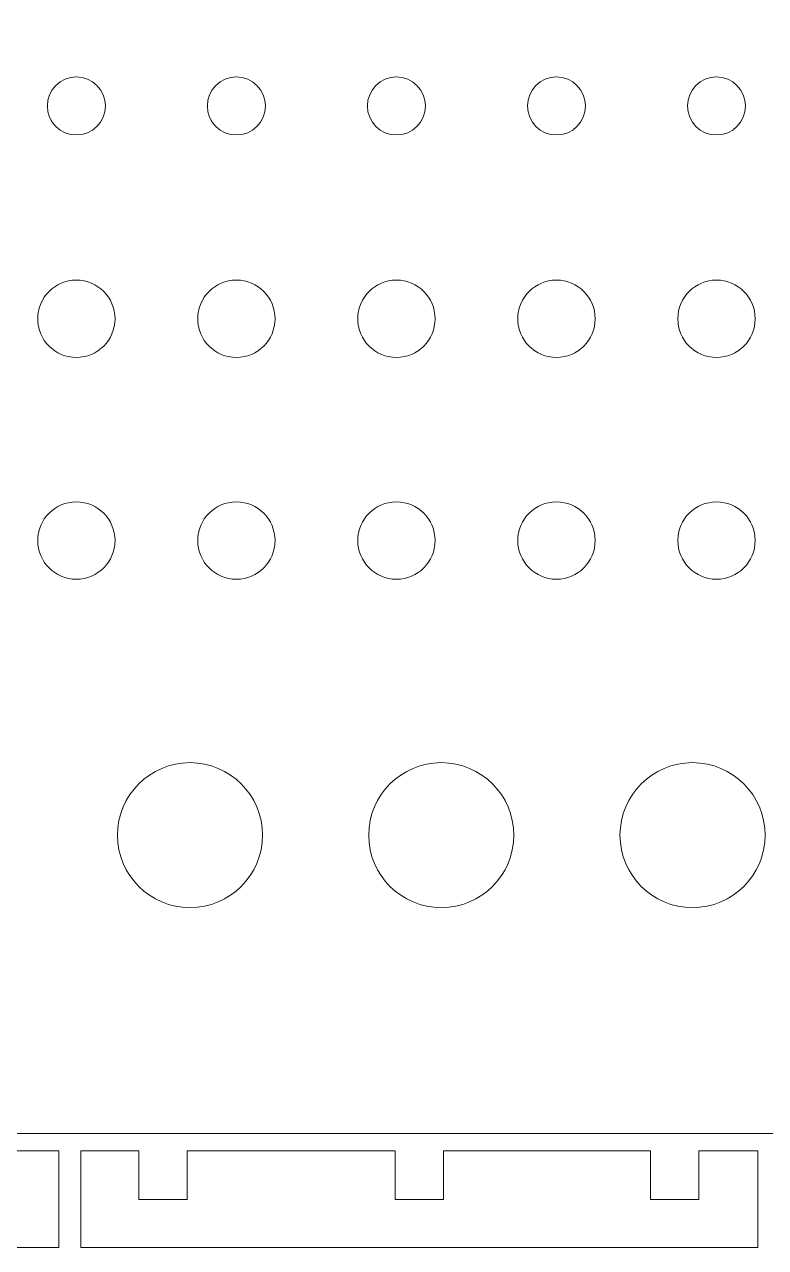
# Model space of a CAD drawing. Header units: centimetres. Extents: x -100 to 0, y 11 to 37.
# Drawn here: x -31.32 to -23.66, y 10.95 to 23.6 of the extents above; entities that cross this region are included whole.
import ezdxf

# ---------------------------------------------------------------- set-up
doc = ezdxf.new("R2010")
doc.units = ezdxf.units.CM
doc.header["$MEASUREMENT"] = 0
doc.layers.add('cristal', color=7, linetype='Continuous')

msp = doc.modelspace()

# ---------------------------------------------------------------- linework, layer by layer
at = {"layer": 'cristal', "lineweight": 20}
for points, knots in [([(-39.83651, 12.1301), (-39.83651, 12.1301), (-39.83651, 15.1301), (-39.83651, 15.1301), (-39.83651, 15.1301), (-39.83651, 15.1301), (-39.33654, 15.1301), (-39.33654, 15.1301), (-39.33654, 15.1301), (-39.33654, 15.1301), (-39.33654, 15.6301), (-39.33654, 15.6301), (-39.33654, 15.6301), (-39.33654, 15.6301), (-39.83651, 15.6301), (-39.83651, 15.6301), (-39.83651, 15.6301), (-39.83651, 15.6301), (-39.83651, 24.3801), (-39.83651, 24.3801), (-39.83651, 24.3801), (-39.83651, 24.3801), (-39.33654, 24.3801), (-39.33654, 24.3801), (-39.33654, 24.3801), (-39.33654, 24.3801), (-39.33654, 24.8801), (-39.33654, 24.8801), (-39.33654, 24.8801), (-39.33654, 24.8801), (-39.83651, 24.8801), (-39.83651, 24.8801), (-39.83651, 24.8801), (-39.83651, 24.8801), (-39.83651, 33.6301), (-39.83651, 33.6301), (-39.83651, 33.6301), (-39.83651, 33.6301), (-39.33654, 33.6301), (-39.33654, 33.6301), (-39.33654, 33.6301), (-39.33654, 33.6301), (-39.33654, 34.1301), (-39.33654, 34.1301), (-39.33654, 34.1301), (-39.33654, 34.1301), (-39.83651, 34.1301), (-39.83651, 34.1301), (-39.83651, 34.1301), (-39.83651, 34.1301), (-39.83651, 37.1301), (-39.83651, 37.1301), (-39.83651, 37.1301), (-39.83651, 37.1301), (-36.83651, 37.1301), (-36.83651, 37.1301), (-36.83651, 37.1301), (-36.83651, 37.1301), (-36.83651, 36.6301), (-36.83651, 36.6301), (-36.83651, 36.6301), (-36.83651, 36.6301), (-36.33651, 36.6301), (-36.33651, 36.6301), (-36.33651, 36.6301), (-36.33651, 36.6301), (-36.33651, 37.1301), (-36.33651, 37.1301), (-36.33651, 37.1301), (-36.33651, 37.1301), (-20.08651, 37.1301), (-20.08651, 37.1301), (-20.08651, 37.1301), (-20.08651, 37.1301), (-20.08651, 36.6301), (-20.08651, 36.6301), (-20.08651, 36.6301), (-20.08651, 36.6301), (-19.58651, 36.6301), (-19.58651, 36.6301), (-19.58651, 36.6301), (-19.58651, 36.6301), (-19.58651, 37.1301), (-19.58651, 37.1301), (-19.58651, 37.1301), (-19.58651, 37.1301), (-3.33651, 37.1301), (-3.33651, 37.1301), (-3.33651, 37.1301), (-3.33651, 37.1301), (-3.33651, 36.6301), (-3.33651, 36.6301), (-3.33651, 36.6301), (-3.33651, 36.6301), (-2.83651, 36.6301), (-2.83651, 36.6301), (-2.83651, 36.6301), (-2.83651, 36.6301), (-2.83651, 37.1301), (-2.83651, 37.1301), (-2.83651, 37.1301), (-2.83651, 37.1301), (0.16349, 37.1301), (0.16349, 37.1301), (0.16349, 37.1301), (0.16349, 37.1301), (0.16349, 34.1301), (0.16349, 34.1301), (0.16349, 34.1301), (0.16349, 34.1301), (-0.33652, 34.1301), (-0.33652, 34.1301), (-0.33652, 34.1301), (-0.33652, 34.1301), (-0.33652, 33.6301), (-0.33652, 33.6301), (-0.33652, 33.6301), (-0.33652, 33.6301), (0.16349, 33.6301), (0.16349, 33.6301), (0.16349, 33.6301), (0.16349, 33.6301), (0.16349, 24.8801), (0.16349, 24.8801), (0.16349, 24.8801), (0.16349, 24.8801), (-0.33652, 24.8801), (-0.33652, 24.8801), (-0.33652, 24.8801), (-0.33652, 24.8801), (-0.33652, 24.3801), (-0.33652, 24.3801), (-0.33652, 24.3801), (-0.33652, 24.3801), (0.16349, 24.3801), (0.16349, 24.3801), (0.16349, 24.3801), (0.16349, 24.3801), (0.16349, 15.6301), (0.16349, 15.6301), (0.16349, 15.6301), (0.16349, 15.6301), (-0.33652, 15.6301), (-0.33652, 15.6301), (-0.33652, 15.6301), (-0.33652, 15.6301), (-0.33652, 15.1301), (-0.33652, 15.1301), (-0.33652, 15.1301), (-0.33652, 15.1301), (0.16349, 15.1301), (0.16349, 15.1301), (0.16349, 15.1301), (0.16349, 15.1301), (0.16349, 12.1301), (0.16349, 12.1301), (0.16349, 12.1301), (0.16349, 12.1301), (-39.83651, 12.1301), (-39.83651, 12.1301)], [0, 0, 0, 0, 0.02439024, 0.02439024, 0.02439024, 0.02439024, 0.04878049, 0.04878049, 0.04878049, 0.04878049, 0.07317073, 0.07317073, 0.07317073, 0.07317073, 0.09756098, 0.09756098, 0.09756098, 0.09756098, 0.12195122, 0.12195122, 0.12195122, 0.12195122, 0.14634146, 0.14634146, 0.14634146, 0.14634146, 0.17073171, 0.17073171, 0.17073171, 0.17073171, 0.19512195, 0.19512195, 0.19512195, 0.19512195, 0.2195122, 0.2195122, 0.2195122, 0.2195122, 0.24390244, 0.24390244, 0.24390244, 0.24390244, 0.26829268, 0.26829268, 0.26829268, 0.26829268, 0.29268293, 0.29268293, 0.29268293, 0.29268293, 0.31707317, 0.31707317, 0.31707317, 0.31707317, 0.34146341, 0.34146341, 0.34146341, 0.34146341, 0.36585366, 0.36585366, 0.36585366, 0.36585366, 0.3902439, 0.3902439, 0.3902439, 0.3902439, 0.41463415, 0.41463415, 0.41463415, 0.41463415, 0.43902439, 0.43902439, 0.43902439, 0.43902439, 0.46341463, 0.46341463, 0.46341463, 0.46341463, 0.48780488, 0.48780488, 0.48780488, 0.48780488, 0.51219512, 0.51219512, 0.51219512, 0.51219512, 0.53658537, 0.53658537, 0.53658537, 0.53658537, 0.56097561, 0.56097561, 0.56097561, 0.56097561, 0.58536585, 0.58536585, 0.58536585, 0.58536585, 0.6097561, 0.6097561, 0.6097561, 0.6097561, 0.63414634, 0.63414634, 0.63414634, 0.63414634, 0.65853659, 0.65853659, 0.65853659, 0.65853659, 0.68292683, 0.68292683, 0.68292683, 0.68292683, 0.70731707, 0.70731707, 0.70731707, 0.70731707, 0.73170732, 0.73170732, 0.73170732, 0.73170732, 0.75609756, 0.75609756, 0.75609756, 0.75609756, 0.7804878, 0.7804878, 0.7804878, 0.7804878, 0.80487805, 0.80487805, 0.80487805, 0.80487805, 0.82926829, 0.82926829, 0.82926829, 0.82926829, 0.85365854, 0.85365854, 0.85365854, 0.85365854, 0.87804878, 0.87804878, 0.87804878, 0.87804878, 0.90243902, 0.90243902, 0.90243902, 0.90243902, 0.92682927, 0.92682927, 0.92682927, 0.92682927, 0.95121951, 0.95121951, 0.95121951, 0.95121951, 1, 1, 1, 1]), ([(-30.78821, 23.05934), (-30.62255, 23.05934), (-30.48821, 22.925), (-30.48821, 22.75934), (-30.48821, 22.75934), (-30.48821, 22.59368), (-30.62255, 22.45934), (-30.78821, 22.45934), (-30.78821, 22.45934), (-30.95387, 22.45934), (-31.08821, 22.59368), (-31.08821, 22.75934), (-31.08821, 22.75934), (-31.08821, 22.925), (-30.95387, 23.05934), (-30.78821, 23.05934)], [0, 0, 0, 0, 0.2, 0.2, 0.2, 0.2, 0.4, 0.4, 0.4, 0.4, 0.6, 0.6, 0.6, 0.6, 1, 1, 1, 1]), ([(-29.13339, 23.05934), (-28.96773, 23.05934), (-28.83339, 22.925), (-28.83339, 22.75934), (-28.83339, 22.75934), (-28.83339, 22.59368), (-28.96773, 22.45934), (-29.13339, 22.45934), (-29.13339, 22.45934), (-29.29905, 22.45934), (-29.43339, 22.59368), (-29.43339, 22.75934), (-29.43339, 22.75934), (-29.43339, 22.925), (-29.29905, 23.05934), (-29.13339, 23.05934)], [0, 0, 0, 0, 0.2, 0.2, 0.2, 0.2, 0.4, 0.4, 0.4, 0.4, 0.6, 0.6, 0.6, 0.6, 1, 1, 1, 1]), ([(-27.47858, 23.05934), (-27.31292, 23.05934), (-27.17858, 22.925), (-27.17858, 22.75934), (-27.17858, 22.75934), (-27.17858, 22.59368), (-27.31292, 22.45934), (-27.47858, 22.45934), (-27.47858, 22.45934), (-27.64424, 22.45934), (-27.77858, 22.59368), (-27.77858, 22.75934), (-27.77858, 22.75934), (-27.77858, 22.925), (-27.64424, 23.05934), (-27.47858, 23.05934)], [0, 0, 0, 0, 0.2, 0.2, 0.2, 0.2, 0.4, 0.4, 0.4, 0.4, 0.6, 0.6, 0.6, 0.6, 1, 1, 1, 1]), ([(-25.82376, 23.05934), (-25.6581, 23.05934), (-25.52376, 22.925), (-25.52376, 22.75934), (-25.52376, 22.75934), (-25.52376, 22.59368), (-25.6581, 22.45934), (-25.82376, 22.45934), (-25.82376, 22.45934), (-25.98942, 22.45934), (-26.12376, 22.59368), (-26.12376, 22.75934), (-26.12376, 22.75934), (-26.12376, 22.925), (-25.98942, 23.05934), (-25.82376, 23.05934)], [0, 0, 0, 0, 0.2, 0.2, 0.2, 0.2, 0.4, 0.4, 0.4, 0.4, 0.6, 0.6, 0.6, 0.6, 1, 1, 1, 1]), ([(-24.16894, 23.05934), (-24.00328, 23.05934), (-23.86894, 22.925), (-23.86894, 22.75934), (-23.86894, 22.75934), (-23.86894, 22.59368), (-24.00328, 22.45934), (-24.16894, 22.45934), (-24.16894, 22.45934), (-24.3346, 22.45934), (-24.46894, 22.59368), (-24.46894, 22.75934), (-24.46894, 22.75934), (-24.46894, 22.925), (-24.3346, 23.05934), (-24.16894, 23.05934)], [0, 0, 0, 0, 0.2, 0.2, 0.2, 0.2, 0.4, 0.4, 0.4, 0.4, 0.6, 0.6, 0.6, 0.6, 1, 1, 1, 1]), ([(-30.78821, 20.95815), (-30.56733, 20.95815), (-30.38821, 20.77903), (-30.38821, 20.55815), (-30.38821, 20.55815), (-30.38821, 20.33727), (-30.56733, 20.15815), (-30.78821, 20.15815), (-30.78821, 20.15815), (-31.00909, 20.15815), (-31.18821, 20.33727), (-31.18821, 20.55815), (-31.18821, 20.55815), (-31.18821, 20.77903), (-31.00909, 20.95815), (-30.78821, 20.95815)], [0, 0, 0, 0, 0.2, 0.2, 0.2, 0.2, 0.4, 0.4, 0.4, 0.4, 0.6, 0.6, 0.6, 0.6, 1, 1, 1, 1]), ([(-29.13339, 20.95815), (-28.91251, 20.95815), (-28.73339, 20.77903), (-28.73339, 20.55815), (-28.73339, 20.55815), (-28.73339, 20.33727), (-28.91251, 20.15815), (-29.13339, 20.15815), (-29.13339, 20.15815), (-29.35427, 20.15815), (-29.53339, 20.33727), (-29.53339, 20.55815), (-29.53339, 20.55815), (-29.53339, 20.77903), (-29.35427, 20.95815), (-29.13339, 20.95815)], [0, 0, 0, 0, 0.2, 0.2, 0.2, 0.2, 0.4, 0.4, 0.4, 0.4, 0.6, 0.6, 0.6, 0.6, 1, 1, 1, 1]), ([(-27.47858, 20.95815), (-27.2577, 20.95815), (-27.07858, 20.77903), (-27.07858, 20.55815), (-27.07858, 20.55815), (-27.07858, 20.33727), (-27.2577, 20.15815), (-27.47858, 20.15815), (-27.47858, 20.15815), (-27.69946, 20.15815), (-27.87858, 20.33727), (-27.87858, 20.55815), (-27.87858, 20.55815), (-27.87858, 20.77903), (-27.69946, 20.95815), (-27.47858, 20.95815)], [0, 0, 0, 0, 0.2, 0.2, 0.2, 0.2, 0.4, 0.4, 0.4, 0.4, 0.6, 0.6, 0.6, 0.6, 1, 1, 1, 1]), ([(-25.82376, 20.95815), (-25.60288, 20.95815), (-25.42376, 20.77903), (-25.42376, 20.55815), (-25.42376, 20.55815), (-25.42376, 20.33727), (-25.60288, 20.15815), (-25.82376, 20.15815), (-25.82376, 20.15815), (-26.04464, 20.15815), (-26.22376, 20.33727), (-26.22376, 20.55815), (-26.22376, 20.55815), (-26.22376, 20.77903), (-26.04464, 20.95815), (-25.82376, 20.95815)], [0, 0, 0, 0, 0.2, 0.2, 0.2, 0.2, 0.4, 0.4, 0.4, 0.4, 0.6, 0.6, 0.6, 0.6, 1, 1, 1, 1]), ([(-24.16894, 20.95815), (-23.94806, 20.95815), (-23.76894, 20.77903), (-23.76894, 20.55815), (-23.76894, 20.55815), (-23.76894, 20.33727), (-23.94806, 20.15815), (-24.16894, 20.15815), (-24.16894, 20.15815), (-24.38982, 20.15815), (-24.56894, 20.33727), (-24.56894, 20.55815), (-24.56894, 20.55815), (-24.56894, 20.77903), (-24.38982, 20.95815), (-24.16894, 20.95815)], [0, 0, 0, 0, 0.2, 0.2, 0.2, 0.2, 0.4, 0.4, 0.4, 0.4, 0.6, 0.6, 0.6, 0.6, 1, 1, 1, 1]), ([(-30.78821, 18.66358), (-30.56733, 18.66358), (-30.38821, 18.48446), (-30.38821, 18.26358), (-30.38821, 18.26358), (-30.38821, 18.0427), (-30.56733, 17.86358), (-30.78821, 17.86358), (-30.78821, 17.86358), (-31.00909, 17.86358), (-31.18821, 18.0427), (-31.18821, 18.26358), (-31.18821, 18.26358), (-31.18821, 18.48446), (-31.00909, 18.66358), (-30.78821, 18.66358)], [0, 0, 0, 0, 0.2, 0.2, 0.2, 0.2, 0.4, 0.4, 0.4, 0.4, 0.6, 0.6, 0.6, 0.6, 1, 1, 1, 1]), ([(-29.13339, 18.66358), (-28.91251, 18.66358), (-28.73339, 18.48446), (-28.73339, 18.26358), (-28.73339, 18.26358), (-28.73339, 18.0427), (-28.91251, 17.86358), (-29.13339, 17.86358), (-29.13339, 17.86358), (-29.35427, 17.86358), (-29.53339, 18.0427), (-29.53339, 18.26358), (-29.53339, 18.26358), (-29.53339, 18.48446), (-29.35427, 18.66358), (-29.13339, 18.66358)], [0, 0, 0, 0, 0.2, 0.2, 0.2, 0.2, 0.4, 0.4, 0.4, 0.4, 0.6, 0.6, 0.6, 0.6, 1, 1, 1, 1]), ([(-27.47858, 18.66358), (-27.2577, 18.66358), (-27.07858, 18.48446), (-27.07858, 18.26358), (-27.07858, 18.26358), (-27.07858, 18.0427), (-27.2577, 17.86358), (-27.47858, 17.86358), (-27.47858, 17.86358), (-27.69946, 17.86358), (-27.87858, 18.0427), (-27.87858, 18.26358), (-27.87858, 18.26358), (-27.87858, 18.48446), (-27.69946, 18.66358), (-27.47858, 18.66358)], [0, 0, 0, 0, 0.2, 0.2, 0.2, 0.2, 0.4, 0.4, 0.4, 0.4, 0.6, 0.6, 0.6, 0.6, 1, 1, 1, 1]), ([(-25.82376, 18.66358), (-25.60288, 18.66358), (-25.42376, 18.48446), (-25.42376, 18.26358), (-25.42376, 18.26358), (-25.42376, 18.0427), (-25.60288, 17.86358), (-25.82376, 17.86358), (-25.82376, 17.86358), (-26.04464, 17.86358), (-26.22376, 18.0427), (-26.22376, 18.26358), (-26.22376, 18.26358), (-26.22376, 18.48446), (-26.04464, 18.66358), (-25.82376, 18.66358)], [0, 0, 0, 0, 0.2, 0.2, 0.2, 0.2, 0.4, 0.4, 0.4, 0.4, 0.6, 0.6, 0.6, 0.6, 1, 1, 1, 1]), ([(-24.16894, 18.66358), (-23.94806, 18.66358), (-23.76894, 18.48446), (-23.76894, 18.26358), (-23.76894, 18.26358), (-23.76894, 18.0427), (-23.94806, 17.86358), (-24.16894, 17.86358), (-24.16894, 17.86358), (-24.38982, 17.86358), (-24.56894, 18.0427), (-24.56894, 18.26358), (-24.56894, 18.26358), (-24.56894, 18.48446), (-24.38982, 18.66358), (-24.16894, 18.66358)], [0, 0, 0, 0, 0.2, 0.2, 0.2, 0.2, 0.4, 0.4, 0.4, 0.4, 0.6, 0.6, 0.6, 0.6, 1, 1, 1, 1]), ([(-29.61299, 15.96583), (-29.19884, 15.96583), (-28.86299, 15.62998), (-28.86299, 15.21583), (-28.86299, 15.21583), (-28.86299, 14.80168), (-29.19884, 14.46583), (-29.61299, 14.46583), (-29.61299, 14.46583), (-30.02714, 14.46583), (-30.36299, 14.80168), (-30.36299, 15.21583), (-30.36299, 15.21583), (-30.36299, 15.62998), (-30.02714, 15.96583), (-29.61299, 15.96583)], [0, 0, 0, 0, 0.2, 0.2, 0.2, 0.2, 0.4, 0.4, 0.4, 0.4, 0.6, 0.6, 0.6, 0.6, 1, 1, 1, 1]), ([(-27.01482, 15.96583), (-26.60067, 15.96583), (-26.26482, 15.62998), (-26.26482, 15.21583), (-26.26482, 15.21583), (-26.26482, 14.80168), (-26.60067, 14.46583), (-27.01482, 14.46583), (-27.01482, 14.46583), (-27.42897, 14.46583), (-27.76482, 14.80168), (-27.76482, 15.21583), (-27.76482, 15.21583), (-27.76482, 15.62998), (-27.42897, 15.96583), (-27.01482, 15.96583)], [0, 0, 0, 0, 0.2, 0.2, 0.2, 0.2, 0.4, 0.4, 0.4, 0.4, 0.6, 0.6, 0.6, 0.6, 1, 1, 1, 1]), ([(-24.41666, 15.96583), (-24.00251, 15.96583), (-23.66666, 15.62998), (-23.66666, 15.21583), (-23.66666, 15.21583), (-23.66666, 14.80168), (-24.00251, 14.46583), (-24.41666, 14.46583), (-24.41666, 14.46583), (-24.83081, 14.46583), (-25.16666, 14.80168), (-25.16666, 15.21583), (-25.16666, 15.21583), (-25.16666, 15.62998), (-24.83081, 15.96583), (-24.41666, 15.96583)], [0, 0, 0, 0, 0.2, 0.2, 0.2, 0.2, 0.4, 0.4, 0.4, 0.4, 0.6, 0.6, 0.6, 0.6, 1, 1, 1, 1]), ([(-37.97084, 10.94922), (-37.97084, 10.94922), (-37.97084, 11.94922), (-37.97084, 11.94922), (-37.97084, 11.94922), (-37.97084, 11.94922), (-37.37084, 11.94922), (-37.37084, 11.94922), (-37.37084, 11.94922), (-37.37084, 11.94922), (-37.37084, 11.44468), (-37.37084, 11.44468), (-37.37084, 11.44468), (-37.37084, 11.44468), (-36.87084, 11.44468), (-36.87084, 11.44468), (-36.87084, 11.44468), (-36.87084, 11.44468), (-36.87084, 11.94922), (-36.87084, 11.94922), (-36.87084, 11.94922), (-36.87084, 11.94922), (-34.72084, 11.94922), (-34.72084, 11.94922), (-34.72084, 11.94922), (-34.72084, 11.94922), (-34.72084, 11.44468), (-34.72084, 11.44468), (-34.72084, 11.44468), (-34.72084, 11.44468), (-34.22084, 11.44468), (-34.22084, 11.44468), (-34.22084, 11.44468), (-34.22084, 11.44468), (-34.22084, 11.94922), (-34.22084, 11.94922), (-34.22084, 11.94922), (-34.22084, 11.94922), (-32.08166, 11.94922), (-32.08166, 11.94922), (-32.08166, 11.94922), (-32.08166, 11.94922), (-32.08166, 11.44468), (-32.08166, 11.44468), (-32.08166, 11.44468), (-32.08166, 11.44468), (-31.58165, 11.44466), (-31.58165, 11.44466), (-31.58165, 11.44466), (-31.58165, 11.44466), (-31.58165, 11.94922), (-31.58165, 11.94922), (-31.58165, 11.94922), (-31.58165, 11.94922), (-30.97084, 11.94922), (-30.97084, 11.94922), (-30.97084, 11.94922), (-30.97084, 11.94922), (-30.97084, 10.94922), (-30.97084, 10.94922), (-30.97084, 10.94922), (-30.97084, 10.94922), (-37.97084, 10.94922), (-37.97084, 10.94922)], [0, 0, 0, 0, 0.05882353, 0.05882353, 0.05882353, 0.05882353, 0.11764706, 0.11764706, 0.11764706, 0.11764706, 0.17647059, 0.17647059, 0.17647059, 0.17647059, 0.23529412, 0.23529412, 0.23529412, 0.23529412, 0.29411765, 0.29411765, 0.29411765, 0.29411765, 0.35294118, 0.35294118, 0.35294118, 0.35294118, 0.41176471, 0.41176471, 0.41176471, 0.41176471, 0.47058824, 0.47058824, 0.47058824, 0.47058824, 0.52941176, 0.52941176, 0.52941176, 0.52941176, 0.58823529, 0.58823529, 0.58823529, 0.58823529, 0.64705882, 0.64705882, 0.64705882, 0.64705882, 0.70588235, 0.70588235, 0.70588235, 0.70588235, 0.76470588, 0.76470588, 0.76470588, 0.76470588, 0.82352941, 0.82352941, 0.82352941, 0.82352941, 0.88235294, 0.88235294, 0.88235294, 0.88235294, 1, 1, 1, 1]), ([(-30.74173, 10.94922), (-30.74173, 10.94922), (-30.74173, 11.94922), (-30.74173, 11.94922), (-30.74173, 11.94922), (-30.74173, 11.94922), (-30.14173, 11.94922), (-30.14173, 11.94922), (-30.14173, 11.94922), (-30.14173, 11.94922), (-30.14173, 11.44468), (-30.14173, 11.44468), (-30.14173, 11.44468), (-30.14173, 11.44468), (-29.64173, 11.44468), (-29.64173, 11.44468), (-29.64173, 11.44468), (-29.64173, 11.44468), (-29.64173, 11.94922), (-29.64173, 11.94922), (-29.64173, 11.94922), (-29.64173, 11.94922), (-27.49173, 11.94922), (-27.49173, 11.94922), (-27.49173, 11.94922), (-27.49173, 11.94922), (-27.49173, 11.44468), (-27.49173, 11.44468), (-27.49173, 11.44468), (-27.49173, 11.44468), (-26.99173, 11.44468), (-26.99173, 11.44468), (-26.99173, 11.44468), (-26.99173, 11.44468), (-26.99173, 11.94922), (-26.99173, 11.94922), (-26.99173, 11.94922), (-26.99173, 11.94922), (-24.85255, 11.94922), (-24.85255, 11.94922), (-24.85255, 11.94922), (-24.85255, 11.94922), (-24.85255, 11.44468), (-24.85255, 11.44468), (-24.85255, 11.44468), (-24.85255, 11.44468), (-24.35254, 11.44466), (-24.35254, 11.44466), (-24.35254, 11.44466), (-24.35254, 11.44466), (-24.35254, 11.94922), (-24.35254, 11.94922), (-24.35254, 11.94922), (-24.35254, 11.94922), (-23.74173, 11.94922), (-23.74173, 11.94922), (-23.74173, 11.94922), (-23.74173, 11.94922), (-23.74173, 10.94922), (-23.74173, 10.94922), (-23.74173, 10.94922), (-23.74173, 10.94922), (-30.74173, 10.94922), (-30.74173, 10.94922)], [0, 0, 0, 0, 0.05882353, 0.05882353, 0.05882353, 0.05882353, 0.11764706, 0.11764706, 0.11764706, 0.11764706, 0.17647059, 0.17647059, 0.17647059, 0.17647059, 0.23529412, 0.23529412, 0.23529412, 0.23529412, 0.29411765, 0.29411765, 0.29411765, 0.29411765, 0.35294118, 0.35294118, 0.35294118, 0.35294118, 0.41176471, 0.41176471, 0.41176471, 0.41176471, 0.47058824, 0.47058824, 0.47058824, 0.47058824, 0.52941176, 0.52941176, 0.52941176, 0.52941176, 0.58823529, 0.58823529, 0.58823529, 0.58823529, 0.64705882, 0.64705882, 0.64705882, 0.64705882, 0.70588235, 0.70588235, 0.70588235, 0.70588235, 0.76470588, 0.76470588, 0.76470588, 0.76470588, 0.82352941, 0.82352941, 0.82352941, 0.82352941, 0.88235294, 0.88235294, 0.88235294, 0.88235294, 1, 1, 1, 1])]:
    msp.add_open_spline(points, degree=3, knots=knots, dxfattribs=at)

doc.saveas('drawing.dxf')
